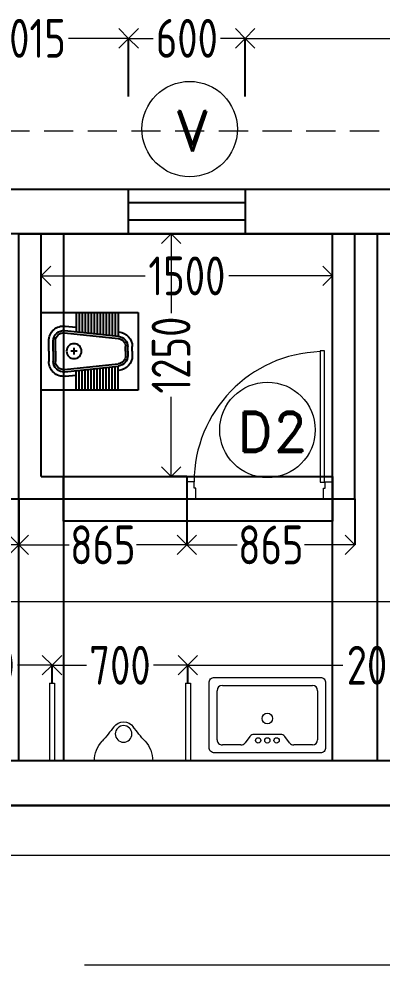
# Model space of a CAD drawing. Header units: inches. Extents: x -605 to 2991212, y -2872845 to 0.
# Drawn here: x 2278156 to 2280027, y -2790959 to -2786085 of the extents above; entities that cross this region are included whole.
import ezdxf

# ---------------------------------------------------------------- set-up
doc = ezdxf.new("R2010")
doc.units = ezdxf.units.IN
doc.header["$LTSCALE"] = 600
doc.header["$MEASUREMENT"] = 0
doc.linetypes.add('DASHED2', pattern=[0.375, 0.25, -0.125])
for name, color, linetype in [('B-SANTECH', 123, 'Continuous'), ('RC BEAM', 130, 'Continuous'), ('SnT-ROAD', 25, 'Continuous')]:
    doc.layers.add(name, color=color, linetype=linetype)
for name, color, linetype, lineweight in [('DIM', 251, 'Continuous', 0), ('FURNITURE', 23, 'Continuous', 9), ('OBJET', 251, 'Continuous', 9), ('TEXT', 7, 'Continuous', 0)]:
    doc.layers.add(name, color=color, linetype=linetype, lineweight=lineweight)
doc.layers.add('window', color=7, linetype='Continuous', lineweight=15, true_color=0x735461)
doc.styles.add('DIM', font='geniso.shx', dxfattribs={"width": 0.85})
doc.styles.add('PV_ROMAND', font='romand.shx')
doc.dimstyles.new('ST-100', dxfattribs={"dimscale": 100, "dimtxt": 2.5, "dimasz": 2, "dimexe": 0.18, "dimexo": 0.0625, "dimgap": 0.2, "dimtad": 0, "dimdec": 0, "dimzin": 0, "dimdsep": 46, "dimtxsty": 'DIM', "dimblk": 'OPEN90', "dimcen": 0.09, "dimclrd": 256, "dimclrt": 7, "dimadec": 0, "dimazin": 0, "dimtfac": 1, "dimtdec": 0, "dimtofl": 0, "dimtmove": 0, "dimatfit": 3, "dimldrblk": 'OPEN90', "dimfxl": 1, "dimtolj": 1, "dimtzin": 0, "dimlwd": -1, "dimarcsym": 0})

# ---------------------------------------------------------------- blocks, each defined once
blk = doc.blocks.new('5TV')
at = {"layer": 'SnT-ROAD', "color": 5, "linetype": 'ByBlock'}
blk.add_lwpolyline([(2695000, -2336680.5), (2695000, -2337280.5), (2695230, -2337280.5), (2695230, -2336680.5)], close=True, dxfattribs=at)
for points in [[(2695070.9, -2337280.5), (2695070.9, -2336680.5)], [(2695159.1, -2337280.5), (2695159.1, -2336680.5)]]:
    blk.add_lwpolyline(points, dxfattribs=at)
blk = doc.blocks.new('V')
at = {"layer": 'TEXT'}
blk.add_circle((2924931.5, -2650683.9), 245.7, dxfattribs=at)
at = {"layer": 'TEXT', "insert": (2925023.1, -2650609.2), "char_height": 206.1, "attachment_point": 1, "rotation": 270, "style": 'PV_ROMAND'}
blk.add_mtext('V', dxfattribs=at)
blk = doc.blocks.new('_Open90')
at = {"color": 0, "linetype": 'ByBlock', "lineweight": -2}
for p, q in [((-0.5, 0.5), (0, 0)), ((0, 0), (-1, 0)), ((0, 0), (-0.5, -0.5))]:
    blk.add_line(p, q, dxfattribs=at)
blk = doc.blocks.new('*D2515')
at = {"layer": 'Defpoints', "color": 0}
for p in [(2270036.3, -2790136.6), (2282516.3, -2790136.6), (2282516.3, -2790394.7)]:
    blk.add_point(p, dxfattribs=at)
at = {"layer": 'DIM', "color": 0, "linetype": 'ByBlock', "lineweight": -2}
for p, q in [((2270036.3, -2790136.6), (2270036.3, -2790394.7)), ((2282516.3, -2790136.6), (2282516.3, -2790394.7))]:
    blk.add_line(p, q, dxfattribs=at)
at = {"layer": 'DIM', "linetype": 'ByBlock'}
for p, q in [((2270136.3, -2790394.7), (2275992.7, -2790394.7)), ((2282416.3, -2790394.7), (2276559.9, -2790394.7))]:
    blk.add_line(p, q, dxfattribs=at)
at = {"layer": 'DIM', "xscale": 100, "yscale": 100, "zscale": 100, "rotation": 180}
blk.add_blockref('_Open90', (2270036.3, -2790394.7), dxfattribs=at)
at = {"layer": 'DIM', "xscale": 100, "yscale": 100, "zscale": 100}
blk.add_blockref('_Open90', (2282516.3, -2790394.7), dxfattribs=at)
at = {"layer": 'DIM', "color": 7, "insert": (2276276.3, -2790394.7), "char_height": 200, "attachment_point": 5, "style": 'DIM'}
blk.add_mtext('\\A1;12480', dxfattribs=at)
blk = doc.blocks.new('Urinal')
at = {"layer": 'OBJET'}
blk.add_circle((2454060.82, -2300340.1), 1.71, dxfattribs=at)
for centre, radius, start, end in [((2454055.28, -2300340.1), 6, 47.5611, 90), ((2454083.62, -2300309.11), 36, 227.5611, 233.6632), ((2454060.82, -2300340.1), 2.48, 306.3368, 53.6632), ((2454083.62, -2300371.1), 36, 126.3368, 132.4389), ((2454055.28, -2300340.1), 6, 270, 312.4389)]:
    blk.add_arc(centre, radius, start, end, dxfattribs=at)
blk = doc.blocks.new('svsdsdcsd')
at = {"layer": 'OBJET', "linetype": 'ByBlock'}
for p, q in [((165026.23, -53640.84), (165026.23, -53633.05)), ((165027.08, -53632.21), (165041.39, -53632.21)), ((165042.23, -53633.05), (165042.23, -53640.84)), ((165031.46, -53640.33), (165030.7, -53641.34)), ((165036.34, -53640), (165032.13, -53640)), ((165037.77, -53641.34), (165037.01, -53640.33)), ((165030.02, -53641.68), (165027.08, -53641.68)), ((165041.39, -53641.68), (165038.44, -53641.68))]:
    blk.add_line(p, q, dxfattribs=at)
blk.add_lwpolyline([(165042.66, -53642.94), (165025.81, -53642.94, -0.414214), (165024.97, -53642.1), (165024.97, -53631.78, -0.414214), (165025.81, -53630.94), (165042.66, -53630.94, -0.414214), (165043.5, -53631.78), (165043.5, -53642.1, -0.414214)], format="xyb", close=True, dxfattribs=at)
for centre, radius in [((165034.23, -53637.47), 0.842), ((165032.77, -53640.95), 0.421), ((165034.23, -53640.95), 0.421), ((165035.7, -53640.95), 0.421)]:
    blk.add_circle(centre, radius, dxfattribs=at)
for centre, start, end in [((165027.08, -53633.05), 90, 180), ((165041.39, -53633.05), 0, 90), ((165027.08, -53640.84), 180, 270), ((165032.13, -53640.84), 90, 143.1301), ((165036.34, -53640.84), 36.8699, 90), ((165041.39, -53640.84), 270, 0), ((165030.02, -53640.84), 270, 323.1301), ((165038.44, -53640.84), 216.8699, 270)]:
    blk.add_arc(centre, 0.842, start, end, dxfattribs=at)
blk = doc.blocks.new('door1')
at = {"layer": 'FURNITURE', "ltscale": 10}
blk.add_line((-29102.45, -2427.68), (-29134.02, -2427.68), dxfattribs=at)
for points in [[(-29103.25, -2391.1), (-29103.25, -2423.54), (-29102.22, -2423.54), (-29102.22, -2391.1)], [(-29134.02, -2425.03), (-29134.47, -2425.03), (-29134.47, -2423.52), (-29136.24, -2423.52), (-29136.24, -2427.68), (-29134.02, -2427.68)], [(-29102.45, -2425.03), (-29102.01, -2425.03), (-29102.01, -2423.52), (-29100.24, -2423.52), (-29100.24, -2427.68), (-29102.45, -2427.68)]]:
    blk.add_lwpolyline(points, close=True, dxfattribs=at)
blk.add_arc((-29102.22, -2423.52), 32.24, 91.8346, 180, dxfattribs=at)
blk = doc.blocks.new('D2')
at = {"layer": 'TEXT'}
blk.add_circle((2458088.9, -2300413.6), 245.7, dxfattribs=at)
at = {"layer": 'TEXT', "insert": (2457931.8, -2300320.5), "char_height": 206.12, "attachment_point": 1, "style": 'PV_ROMAND'}
blk.add_mtext('D2', dxfattribs=at)
blk = doc.blocks.new('TGR5B')
at = {"layer": 'B-SANTECH', "color": 251}
for p, q in [((2745802, -2720722), (2744229, -2720722)), ((2744229, -2720722), (2744229, -2721981)), ((2744556, -2720722), (2744556, -2721109)), ((2744605, -2720722), (2744605, -2721104)), ((2744653, -2720722), (2744653, -2721099)), ((2744701, -2720722), (2744701, -2721093)), ((2744750, -2720722), (2744750, -2721088)), ((2744798, -2720722), (2744798, -2721083)), ((2744847, -2720722), (2744847, -2721078)), ((2744895, -2720722), (2744895, -2721073)), ((2744944, -2720722), (2744944, -2721068)), ((2744992, -2720722), (2744992, -2721062)), ((2745040, -2720722), (2745040, -2721057)), ((2745089, -2720722), (2745089, -2721052)), ((2745137, -2720722), (2745137, -2721047)), ((2745186, -2720722), (2745186, -2721042)), ((2745234, -2720722), (2745234, -2721036)), ((2745802, -2721981), (2745802, -2720722)), ((2744556, -2721036), (2744542, -2721038)), ((2745421, -2721016), (2744550, -2721110)), ((2745425, -2721052), (2744553, -2721146)), ((2745413, -2720944), (2745234, -2720963)), ((2745572, -2721351), (2745572, -2721185)), ((2745609, -2721351), (2745609, -2721185)), ((2745681, -2721351), (2745681, -2721185)), ((2744326, -2721351), (2744326, -2721278)), ((2744326, -2721351), (2744326, -2721424)), ((2744398, -2721351), (2744398, -2721278)), ((2744398, -2721351), (2744398, -2721424)), ((2744434, -2721351), (2744434, -2721278)), ((2744434, -2721351), (2744434, -2721424)), ((2745218, -2721351), (2745322, -2721351)), ((2745270, -2721403), (2745270, -2721299)), ((2745572, -2721351), (2745572, -2721518)), ((2745609, -2721351), (2745609, -2721518)), ((2745681, -2721351), (2745681, -2721518)), ((2744556, -2721667), (2744542, -2721665)), ((2745421, -2721686), (2744550, -2721593)), ((2745425, -2721650), (2744553, -2721557)), ((2744556, -2721981), (2744556, -2721593)), ((2744605, -2721981), (2744605, -2721599)), ((2744653, -2721981), (2744653, -2721604)), ((2744701, -2721981), (2744701, -2721609)), ((2744750, -2721981), (2744750, -2721614)), ((2744798, -2721981), (2744798, -2721619)), ((2744847, -2721981), (2744847, -2721625)), ((2744895, -2721981), (2744895, -2721630)), ((2744944, -2721981), (2744944, -2721635)), ((2744992, -2721981), (2744992, -2721640)), ((2745040, -2721981), (2745040, -2721645)), ((2745089, -2721981), (2745089, -2721651)), ((2745137, -2721981), (2745137, -2721656)), ((2745186, -2721981), (2745186, -2721661)), ((2745234, -2721981), (2745234, -2721666)), ((2745413, -2721758), (2745234, -2721739)), ((2744229, -2721981), (2745802, -2721981))]:
    blk.add_line(p, q, dxfattribs=at)
blk.add_circle((2745270, -2721351), 121, dxfattribs=at)
for centre, radius, start, end in [((2744568, -2721278), 242, 96.1155, 180), ((2745439, -2721185), 242, 0, 96.1155), ((2745439, -2721185), 169, 0, 96.1155), ((2745439, -2721185), 133, 0, 96.1155), ((2744568, -2721278), 169, 96.1155, 180), ((2744568, -2721278), 133, 96.1155, 180), ((2744568, -2721424), 242, 180, 263.8845), ((2744568, -2721424), 169, 180, 263.8845), ((2744568, -2721424), 133, 180, 263.8845), ((2745439, -2721518), 242, 263.8845, 0), ((2745439, -2721518), 169, 263.8845, 0), ((2745439, -2721518), 133, 263.8845, 0)]:
    blk.add_arc(centre, radius, start, end, dxfattribs=at)
blk = doc.blocks.new('*D2522')
at = {"layer": 'Defpoints', "color": 0}
for p in [(2278271.3, -2787408.5), (2279771.3, -2787408.5), (2279771.3, -2787408.5)]:
    blk.add_point(p, dxfattribs=at)
at = {"layer": 'DIM', "color": 0, "linetype": 'ByBlock', "lineweight": -2}
for p, q in [((2278271.3, -2787408.5), (2278271.3, -2787408.5)), ((2279771.3, -2787408.5), (2279771.3, -2787408.5))]:
    blk.add_line(p, q, dxfattribs=at)
at = {"layer": 'DIM', "linetype": 'ByBlock'}
for p, q in [((2278371.3, -2787408.5), (2278805.7, -2787408.5)), ((2279671.3, -2787408.5), (2279236.9, -2787408.5))]:
    blk.add_line(p, q, dxfattribs=at)
at = {"layer": 'DIM', "xscale": 100, "yscale": 100, "zscale": 100, "rotation": 180}
blk.add_blockref('_Open90', (2278271.3, -2787408.5), dxfattribs=at)
at = {"layer": 'DIM', "xscale": 100, "yscale": 100, "zscale": 100}
blk.add_blockref('_Open90', (2279771.3, -2787408.5), dxfattribs=at)
at = {"layer": 'DIM', "color": 7, "insert": (2279021.3, -2787408.5), "char_height": 200, "attachment_point": 5, "style": 'DIM'}
blk.add_mtext('\\A1;1500', dxfattribs=at)
blk = doc.blocks.new('*D2523')
at = {"layer": 'Defpoints', "color": 0}
for p in [(2279771.3, -2787191.6), (2278939.9, -2788441.6), (2279021.3, -2788441.6)]:
    blk.add_point(p, dxfattribs=at)
at = {"layer": 'DIM', "color": 0, "linetype": 'ByBlock', "lineweight": -2}
for p, q in [((2279239.9, -2787191.6), (2278939.9, -2787191.6)), ((2279021.3, -2788441.6), (2278939.9, -2788441.6))]:
    blk.add_line(p, q, dxfattribs=at)
at = {"layer": 'DIM', "linetype": 'ByBlock'}
for p, q in [((2278939.9, -2787291.6), (2278939.9, -2787601.1)), ((2278939.9, -2788341.6), (2278939.9, -2788032.2))]:
    blk.add_line(p, q, dxfattribs=at)
at = {"layer": 'DIM', "xscale": 100, "yscale": 100, "zscale": 100}
for p, rotation in [((2278939.9, -2787191.6), 90), ((2278939.9, -2788441.6), 270)]:
    blk.add_blockref('_Open90', p, dxfattribs=dict(at, rotation=rotation))
at = {"layer": 'DIM', "color": 7, "insert": (2278939.9, -2787816.6), "char_height": 200, "attachment_point": 5, "rotation": 90, "style": 'DIM'}
blk.add_mtext('\\A1;1250', dxfattribs=at)
blk = doc.blocks.new('*D2524')
at = {"layer": 'Defpoints', "color": 0}
for p in [(2281086.3, -2789006.6), (2281086.3, -2789087.7), (2273426.3, -2789429.6)]:
    blk.add_point(p, dxfattribs=at)
at = {"layer": 'DIM', "color": 0, "linetype": 'ByBlock', "lineweight": -2}
for p, q in [((2281086.3, -2789006.6), (2281086.3, -2789087.7)), ((2273426.3, -2789387.7), (2273426.3, -2789087.7))]:
    blk.add_line(p, q, dxfattribs=at)
at = {"layer": 'DIM', "linetype": 'ByBlock'}
for p, q in [((2273526.3, -2789087.7), (2277023.8, -2789087.7)), ((2280986.3, -2789087.7), (2277488.9, -2789087.7))]:
    blk.add_line(p, q, dxfattribs=at)
at = {"layer": 'DIM', "xscale": 100, "yscale": 100, "zscale": 100, "rotation": 180}
blk.add_blockref('_Open90', (2273426.3, -2789087.7), dxfattribs=at)
at = {"layer": 'DIM', "xscale": 100, "yscale": 100, "zscale": 100}
blk.add_blockref('_Open90', (2281086.3, -2789087.7), dxfattribs=at)
at = {"layer": 'DIM', "color": 7, "insert": (2277256.3, -2789087.7), "char_height": 200, "attachment_point": 5, "style": 'DIM'}
blk.add_mtext('\\A1;7660', dxfattribs=at)
blk = doc.blocks.new('*D2533')
at = {"layer": 'Defpoints', "color": 0}
for p in [(2277406.3, -2788556.7), (2278156.3, -2788556.6), (2278156.3, -2788794.2)]:
    blk.add_point(p, dxfattribs=at)
at = {"layer": 'DIM', "color": 0, "linetype": 'ByBlock', "lineweight": -2}
for p, q in [((2277406.3, -2788556.7), (2277406.3, -2788794.2)), ((2278156.3, -2788556.6), (2278156.3, -2788794.2))]:
    blk.add_line(p, q, dxfattribs=at)
at = {"layer": 'DIM', "linetype": 'ByBlock'}
for p, q in [((2277506.3, -2788794.2), (2277608.2, -2788794.2)), ((2278056.3, -2788794.2), (2277954.4, -2788794.2))]:
    blk.add_line(p, q, dxfattribs=at)
at = {"layer": 'DIM', "xscale": 100, "yscale": 100, "zscale": 100, "rotation": 180}
blk.add_blockref('_Open90', (2277406.3, -2788794.2), dxfattribs=at)
at = {"layer": 'DIM', "xscale": 100, "yscale": 100, "zscale": 100}
blk.add_blockref('_Open90', (2278156.3, -2788794.2), dxfattribs=at)
at = {"layer": 'DIM', "color": 7, "insert": (2277781.3, -2788794.2), "char_height": 200, "attachment_point": 5, "style": 'DIM'}
blk.add_mtext('\\A1;750', dxfattribs=at)
blk = doc.blocks.new('*D2534')
at = {"layer": 'Defpoints', "color": 0}
for p in [(2278156.3, -2788556.6), (2279021.3, -2788556.7), (2279021.3, -2788794.2)]:
    blk.add_point(p, dxfattribs=at)
at = {"layer": 'DIM', "color": 0, "linetype": 'ByBlock', "lineweight": -2}
for p, q in [((2278156.3, -2788556.6), (2278156.3, -2788794.2)), ((2279021.3, -2788556.7), (2279021.3, -2788794.2))]:
    blk.add_line(p, q, dxfattribs=at)
at = {"layer": 'DIM', "linetype": 'ByBlock'}
for p, q in [((2278256.3, -2788794.2), (2278415.8, -2788794.2)), ((2278921.3, -2788794.2), (2278761.8, -2788794.2))]:
    blk.add_line(p, q, dxfattribs=at)
at = {"layer": 'DIM', "xscale": 100, "yscale": 100, "zscale": 100, "rotation": 180}
blk.add_blockref('_Open90', (2278156.3, -2788794.2), dxfattribs=at)
at = {"layer": 'DIM', "xscale": 100, "yscale": 100, "zscale": 100}
blk.add_blockref('_Open90', (2279021.3, -2788794.2), dxfattribs=at)
at = {"layer": 'DIM', "color": 7, "insert": (2278588.8, -2788794.2), "char_height": 200, "attachment_point": 5, "style": 'DIM'}
blk.add_mtext('\\A1;865', dxfattribs=at)
blk = doc.blocks.new('*D2535')
at = {"layer": 'Defpoints', "color": 0}
for p in [(2279021.3, -2788556.7), (2279886.3, -2788556.6), (2279886.3, -2788794.2)]:
    blk.add_point(p, dxfattribs=at)
at = {"layer": 'DIM', "color": 0, "linetype": 'ByBlock', "lineweight": -2}
for p, q in [((2279021.3, -2788556.7), (2279021.3, -2788794.2)), ((2279886.3, -2788556.6), (2279886.3, -2788794.2))]:
    blk.add_line(p, q, dxfattribs=at)
at = {"layer": 'DIM', "linetype": 'ByBlock'}
for p, q in [((2279121.3, -2788794.2), (2279280.8, -2788794.2)), ((2279786.3, -2788794.2), (2279626.8, -2788794.2))]:
    blk.add_line(p, q, dxfattribs=at)
at = {"layer": 'DIM', "xscale": 100, "yscale": 100, "zscale": 100, "rotation": 180}
blk.add_blockref('_Open90', (2279021.3, -2788794.2), dxfattribs=at)
at = {"layer": 'DIM', "xscale": 100, "yscale": 100, "zscale": 100}
blk.add_blockref('_Open90', (2279886.3, -2788794.2), dxfattribs=at)
at = {"layer": 'DIM', "color": 7, "insert": (2279453.8, -2788794.2), "char_height": 200, "attachment_point": 5, "style": 'DIM'}
blk.add_mtext('\\A1;865', dxfattribs=at)
blk = doc.blocks.new('*D2546')
at = {"layer": 'Defpoints', "color": 0}
for p in [(2278721.3, -2786184.7), (2277706.3, -2786961.6), (2278721.3, -2786961.6)]:
    blk.add_point(p, dxfattribs=at)
at = {"layer": 'DIM', "color": 0, "linetype": 'ByBlock', "lineweight": -2}
for p, q in [((2277706.3, -2786484.7), (2277706.3, -2786184.7)), ((2278721.3, -2786484.7), (2278721.3, -2786184.7))]:
    blk.add_line(p, q, dxfattribs=at)
at = {"layer": 'DIM', "linetype": 'ByBlock'}
for p, q in [((2277806.3, -2786184.7), (2278015.3, -2786184.7)), ((2278621.3, -2786184.7), (2278412.3, -2786184.7))]:
    blk.add_line(p, q, dxfattribs=at)
at = {"layer": 'DIM', "xscale": 100, "yscale": 100, "zscale": 100, "rotation": 180}
blk.add_blockref('_Open90', (2277706.3, -2786184.7), dxfattribs=at)
at = {"layer": 'DIM', "xscale": 100, "yscale": 100, "zscale": 100}
blk.add_blockref('_Open90', (2278721.3, -2786184.7), dxfattribs=at)
at = {"layer": 'DIM', "color": 7, "insert": (2278213.8, -2786184.7), "char_height": 200, "attachment_point": 5, "style": 'DIM'}
blk.add_mtext('\\A1;1015', dxfattribs=at)
blk = doc.blocks.new('*D2547')
at = {"layer": 'Defpoints', "color": 0}
for p in [(2279321.3, -2786184.7), (2278721.3, -2786961.6), (2279321.3, -2786961.6)]:
    blk.add_point(p, dxfattribs=at)
at = {"layer": 'DIM', "color": 0, "linetype": 'ByBlock', "lineweight": -2}
for p, q in [((2278721.3, -2786484.7), (2278721.3, -2786184.7)), ((2279321.3, -2786484.7), (2279321.3, -2786184.7))]:
    blk.add_line(p, q, dxfattribs=at)
at = {"layer": 'DIM', "linetype": 'ByBlock'}
for p, q in [((2278821.3, -2786184.7), (2278848.2, -2786184.7)), ((2279221.3, -2786184.7), (2279194.3, -2786184.7))]:
    blk.add_line(p, q, dxfattribs=at)
at = {"layer": 'DIM', "xscale": 100, "yscale": 100, "zscale": 100, "rotation": 180}
blk.add_blockref('_Open90', (2278721.3, -2786184.7), dxfattribs=at)
at = {"layer": 'DIM', "xscale": 100, "yscale": 100, "zscale": 100}
blk.add_blockref('_Open90', (2279321.3, -2786184.7), dxfattribs=at)
at = {"layer": 'DIM', "color": 7, "insert": (2279021.3, -2786184.7), "char_height": 200, "attachment_point": 5, "style": 'DIM'}
blk.add_mtext('\\A1;600', dxfattribs=at)
blk = doc.blocks.new('*D2548')
at = {"layer": 'Defpoints', "color": 0}
for p in [(2281316.3, -2786184.7), (2279321.3, -2786961.6), (2281316.3, -2786961.6)]:
    blk.add_point(p, dxfattribs=at)
at = {"layer": 'DIM', "color": 0, "linetype": 'ByBlock', "lineweight": -2}
for p, q in [((2279321.3, -2786484.7), (2279321.3, -2786184.7)), ((2281316.3, -2786484.7), (2281316.3, -2786184.7))]:
    blk.add_line(p, q, dxfattribs=at)
at = {"layer": 'DIM', "linetype": 'ByBlock'}
for p, q in [((2279421.3, -2786184.7), (2280102.7, -2786184.7)), ((2281216.3, -2786184.7), (2280534.9, -2786184.7))]:
    blk.add_line(p, q, dxfattribs=at)
at = {"layer": 'DIM', "xscale": 100, "yscale": 100, "zscale": 100, "rotation": 180}
blk.add_blockref('_Open90', (2279321.3, -2786184.7), dxfattribs=at)
at = {"layer": 'DIM', "xscale": 100, "yscale": 100, "zscale": 100}
blk.add_blockref('_Open90', (2281316.3, -2786184.7), dxfattribs=at)
at = {"layer": 'DIM', "color": 7, "insert": (2280318.8, -2786184.7), "char_height": 200, "attachment_point": 5, "style": 'DIM'}
blk.add_mtext('\\A1;1995', dxfattribs=at)
blk = doc.blocks.new('*D2564')
at = {"layer": 'Defpoints', "color": 0}
for p in [(2278326.8, -2789414.2), (2277626.8, -2789506.4), (2278326.8, -2789506.3)]:
    blk.add_point(p, dxfattribs=at)
at = {"layer": 'DIM', "color": 0, "linetype": 'ByBlock', "lineweight": -2}
for p, q in [((2277626.8, -2789506.4), (2277626.8, -2789414.2)), ((2278326.8, -2789506.3), (2278326.8, -2789414.2))]:
    blk.add_line(p, q, dxfattribs=at)
at = {"layer": 'DIM', "linetype": 'ByBlock'}
for p, q in [((2277726.8, -2789414.2), (2277803.7, -2789414.2)), ((2278226.8, -2789414.2), (2278149.8, -2789414.2))]:
    blk.add_line(p, q, dxfattribs=at)
at = {"layer": 'DIM', "xscale": 100, "yscale": 100, "zscale": 100, "rotation": 180}
blk.add_blockref('_Open90', (2277626.8, -2789414.2), dxfattribs=at)
at = {"layer": 'DIM', "xscale": 100, "yscale": 100, "zscale": 100}
blk.add_blockref('_Open90', (2278326.8, -2789414.2), dxfattribs=at)
at = {"layer": 'DIM', "color": 7, "insert": (2277976.8, -2789414.2), "char_height": 200, "attachment_point": 5, "style": 'DIM'}
blk.add_mtext('\\A1;700', dxfattribs=at)
blk = doc.blocks.new('*D2565')
at = {"layer": 'Defpoints', "color": 0}
for p in [(2279026.8, -2789414.2), (2278326.8, -2789506.3), (2279026.8, -2789506.3)]:
    blk.add_point(p, dxfattribs=at)
at = {"layer": 'DIM', "color": 0, "linetype": 'ByBlock', "lineweight": -2}
for p, q in [((2278326.8, -2789506.3), (2278326.8, -2789414.2)), ((2279026.8, -2789506.3), (2279026.8, -2789414.2))]:
    blk.add_line(p, q, dxfattribs=at)
at = {"layer": 'DIM', "linetype": 'ByBlock'}
for p, q in [((2278426.8, -2789414.2), (2278503.7, -2789414.2)), ((2278926.8, -2789414.2), (2278849.8, -2789414.2))]:
    blk.add_line(p, q, dxfattribs=at)
at = {"layer": 'DIM', "xscale": 100, "yscale": 100, "zscale": 100, "rotation": 180}
blk.add_blockref('_Open90', (2278326.8, -2789414.2), dxfattribs=at)
at = {"layer": 'DIM', "xscale": 100, "yscale": 100, "zscale": 100}
blk.add_blockref('_Open90', (2279026.8, -2789414.2), dxfattribs=at)
at = {"layer": 'DIM', "color": 7, "insert": (2278676.8, -2789414.2), "char_height": 200, "attachment_point": 5, "style": 'DIM'}
blk.add_mtext('\\A1;700', dxfattribs=at)
blk = doc.blocks.new('*D2566')
at = {"layer": 'Defpoints', "color": 0}
for p in [(2281086.3, -2789006.6), (2281086.3, -2789414.2), (2279026.8, -2789506.3)]:
    blk.add_point(p, dxfattribs=at)
at = {"layer": 'DIM', "color": 0, "linetype": 'ByBlock', "lineweight": -2}
for p, q in [((2281086.3, -2789114.2), (2281086.3, -2789414.2)), ((2279026.8, -2789506.3), (2279026.8, -2789414.2))]:
    blk.add_line(p, q, dxfattribs=at)
at = {"layer": 'DIM', "linetype": 'ByBlock'}
for p, q in [((2279126.8, -2789414.2), (2279824, -2789414.2)), ((2280986.3, -2789414.2), (2280289.1, -2789414.2))]:
    blk.add_line(p, q, dxfattribs=at)
at = {"layer": 'DIM', "xscale": 100, "yscale": 100, "zscale": 100, "rotation": 180}
blk.add_blockref('_Open90', (2279026.8, -2789414.2), dxfattribs=at)
at = {"layer": 'DIM', "xscale": 100, "yscale": 100, "zscale": 100}
blk.add_blockref('_Open90', (2281086.3, -2789414.2), dxfattribs=at)
at = {"layer": 'DIM', "color": 7, "insert": (2280056.6, -2789414.2), "char_height": 200, "attachment_point": 5, "style": 'DIM'}
blk.add_mtext('\\A1;2060', dxfattribs=at)
blk = doc.blocks.new('e32cx')
at = {"layer": 'DIM', "linetype": 'DASHED2'}
blk.add_lwpolyline([(2269736.2, -2786661.6), (2282516.3, -2786661.6), (2282516.3, -2790136.6), (2269736.2, -2790136.6)], close=True, dxfattribs=at)
at = {"layer": 'DIM', "linetype": 'ByBlock'}
blk.add_lwpolyline([(2281438.4, -2790958.7), (2278493.4, -2790958.7)], dxfattribs=at)
at = {"layer": 'SnT-ROAD', "color": 0, "linetype": 'ByBlock'}
for p, q in [((2278271.3, -2787191.6), (2279771.3, -2787191.6)), ((2278271.3, -2788441.6), (2278271.3, -2787191.6)), ((2279771.3, -2788470.1), (2279771.3, -2787191.6)), ((2279886.3, -2787191.6), (2281086.3, -2787191.6)), ((2279886.3, -2788556.6), (2279886.3, -2787191.6)), ((2278271.3, -2788441.6), (2279021.3, -2788441.6)), ((2273426.3, -2788556.6), (2279886.3, -2788556.6)), ((2281086.3, -2789906.6), (2273426.3, -2789906.6))]:
    blk.add_line(p, q, dxfattribs=at)
blk.add_lwpolyline([(2270036.3, -2786961.6), (2282516.3, -2786961.6), (2282516.3, -2790136.6), (2270036.3, -2790136.6)], close=True, dxfattribs=at)
blk.add_lwpolyline([(2279021.3, -2788441.6), (2279021.3, -2788556.6)], dxfattribs=at)
at = {"layer": 'window', "color": 146, "linetype": 'ByBlock', "true_color": 0x105689}
for p, q in [((2278314.3, -2789506.3), (2278314.3, -2789906.3)), ((2278339.3, -2789506.3), (2278339.3, -2789906.3)), ((2279014.3, -2789506.3), (2279014.3, -2789906.3)), ((2279039.3, -2789506.3), (2279039.3, -2789906.3))]:
    blk.add_line(p, q, dxfattribs=at)
for points in [[(2278314.3, -2789506.3), (2278339.3, -2789506.3)], [(2279014.3, -2789506.3), (2279039.3, -2789506.3)]]:
    blk.add_lwpolyline(points, dxfattribs=at)
at = {"xscale": 32.38636363635602, "yscale": 32.38636363635602, "zscale": 32.38636363635602, "rotation": 359.9956173242718}
blk.add_blockref('svsdsdcsd', (-3065290, -1052157), dxfattribs=at)
at = {"layer": 'DIM', "linetype": 'ByBlock', "rotation": 89.99999999997013}
blk.add_blockref('V', (-371648.1, -5711583.8), dxfattribs=at)
at = {"layer": 'FURNITURE', "xscale": 20.83333333353717, "yscale": 20.83333333353717, "zscale": 20.83333333353717, "rotation": 0.004382675727982101}
blk.add_blockref('door1', (2886022.4, -2737933.6), dxfattribs=at)
at = {"layer": 'SnT-ROAD', "color": 1, "linetype": 'ByBlock', "xscale": -1, "rotation": 90.00438233378783}
blk.add_blockref('5TV', (-58165.3, -92140.4), dxfattribs=at)
at = {"layer": 'SnT-ROAD', "color": 1, "linetype": 'ByBlock', "xscale": -0.3177220049753496, "yscale": 0.3177220049753496, "zscale": 0.3177220049753496}
blk.add_blockref('TGR5B', (3150673.1, -1923163.1), dxfattribs=at)
at = {"layer": 'SnT-ROAD', "color": 4, "linetype": 'ByBlock', "rotation": 359.9956173242717}
blk.add_blockref('D2', (-178476.6, -487600.2), dxfattribs=at)
at = {"layer": 'SnT-ROAD', "color": 4, "linetype": 'ByBlock', "xscale": -24.99999999999999, "yscale": 25, "zscale": 25, "rotation": 270.0043826757277}
blk.add_blockref('Urinal', (59791890.6, -64136889.2), dxfattribs=at)
at = {"layer": 'DIM', "linetype": 'ByBlock'}
for base, p1, p2, override, picture, middle in [((2278721.3, -2786184.7), (2277706.3, -2786961.6), (2278721.3, -2786961.6), {"dimtxt": 2, "dimasz": 1, "dimexe": 0, "dimexo": 0, "dimtmove": 1, "dimfxl": 3, "dimfxlon": 1, "dimtfillclr": 256, "dimarcsym": 1}, '*D2546', (2278213.8, -2786184.7)), ((2279321.3, -2786184.7), (2278721.3, -2786961.6), (2279321.3, -2786961.6), {"dimtxt": 2, "dimasz": 1, "dimexe": 0, "dimexo": 0, "dimtmove": 1, "dimfxl": 3, "dimfxlon": 1, "dimtfillclr": 256, "dimarcsym": 1}, '*D2547', (2279021.3, -2786184.7)), ((2281316.3, -2786184.7), (2279321.3, -2786961.6), (2281316.3, -2786961.6), {"dimtxt": 2, "dimasz": 1, "dimexe": 0, "dimexo": 0, "dimtmove": 1, "dimfxl": 3, "dimfxlon": 1, "dimtfillclr": 256, "dimarcsym": 1}, '*D2548', (2280318.8, -2786184.7)), ((2279771.3, -2787408.5), (2278271.3, -2787408.5), (2279771.3, -2787408.5), {"dimtxt": 2, "dimasz": 1, "dimexe": 0, "dimexo": 0, "dimblk": 'Open90', "dimfxl": 3, "dimfxlon": 1, "dimtfillclr": 256, "dimarcsym": 1}, '*D2522', (2279021.3, -2787408.5)), ((2278156.3, -2788794.2), (2277406.3, -2788556.7), (2278156.3, -2788556.6), {"dimtxt": 2, "dimasz": 1, "dimexe": 0, "dimexo": 0, "dimtmove": 1, "dimfxl": 3, "dimfxlon": 1, "dimtfillclr": 256, "dimarcsym": 1}, '*D2533', (2277781.3, -2788794.2)), ((2279021.3, -2788794.2), (2278156.3, -2788556.6), (2279021.3, -2788556.7), {"dimtxt": 2, "dimasz": 1, "dimexe": 0, "dimexo": 0, "dimtmove": 1, "dimfxl": 3, "dimfxlon": 1, "dimtfillclr": 256, "dimarcsym": 1}, '*D2534', (2278588.8, -2788794.2)), ((2279886.3, -2788794.2), (2279021.3, -2788556.7), (2279886.3, -2788556.6), {"dimtxt": 2, "dimasz": 1, "dimexe": 0, "dimexo": 0, "dimtmove": 1, "dimfxl": 3, "dimfxlon": 1, "dimtfillclr": 256, "dimarcsym": 1}, '*D2535', (2279453.8, -2788794.2)), ((2281086.3486, -2789414.1863), (2279026.7571, -2789506.2946), (2281086.3486, -2789006.6169), {"dimtxt": 2, "dimasz": 1, "dimexe": 0, "dimexo": 0, "dimtmove": 1, "dimfxl": 3, "dimfxlon": 1, "dimtfillclr": 256, "dimarcsym": 1}, '*D2566', (2280056.5529, -2789414.1863)), ((2278326.8, -2789414.2), (2277626.8, -2789506.4), (2278326.8, -2789506.3), {"dimtxt": 2, "dimasz": 1, "dimexe": 0, "dimexo": 0, "dimtmove": 1, "dimfxl": 3, "dimfxlon": 1, "dimtfillclr": 256, "dimarcsym": 1}, '*D2564', (2277976.8, -2789414.2)), ((2279026.8, -2789414.2), (2278326.8, -2789506.3), (2279026.8, -2789506.3), {"dimtxt": 2, "dimasz": 1, "dimexe": 0, "dimexo": 0, "dimtmove": 1, "dimfxl": 3, "dimfxlon": 1, "dimtfillclr": 256, "dimarcsym": 1}, '*D2565', (2278676.8, -2789414.2)), ((2282516.3, -2790394.7), (2270036.3, -2790136.6), (2282516.3, -2790136.6), {"dimtxt": 2, "dimasz": 1, "dimexe": 0, "dimexo": 0, "dimblk": 'Open90', "dimfxl": 3, "dimfxlon": 1, "dimtfillclr": 256, "dimarcsym": 1}, '*D2515', (2276276.3, -2790394.7))]:
    dim = blk.add_linear_dim(base=base, p1=p1, p2=p2, dimstyle='ST-100', override=override, dxfattribs=at)
    dim.commit()
    dim.dimension.update_dxf_attribs({"geometry": picture, "text_midpoint": middle})
dim = blk.add_linear_dim(base=(2278939.9, -2788441.6), p1=(2279771.3, -2787191.6), p2=(2279021.3, -2788441.6), angle=90, dimstyle='ST-100', override={"dimtxt": 2, "dimasz": 1, "dimexe": 0, "dimexo": 0, "dimblk": 'Open90', "dimfxl": 3, "dimfxlon": 1, "dimtfillclr": 256, "dimarcsym": 1}, dxfattribs=at)
dim.commit()
dim.dimension.update_dxf_attribs({"geometry": '*D2523', "text_midpoint": (2278939.9, -2787816.6)})
dim = blk.add_linear_dim(base=(2281086.3, -2789087.7), p1=(2273426.3, -2789429.6), p2=(2281086.3, -2789006.6), dimstyle='ST-100', override={"dimtxt": 2, "dimasz": 1, "dimexe": 0, "dimexo": 0, "dimblk": 'Open90', "dimfxl": 3, "dimfxlon": 1, "dimtfillclr": 256, "dimarcsym": 1}, dxfattribs=at)
dim.commit()
dim.dimension.update_dxf_attribs({"geometry": '*D2524', "text_midpoint": (2277256.3, -2789087.7), "dimtype": 160})

msp = doc.modelspace()

# ---------------------------------------------------------------- linework, layer by layer
at = {"color": 1}
for points in [[(2277371.3, -2786961.4), (2281086.3, -2786961.6), (2281086.3, -2787191.6), (2277371.3, -2787191.4)], [(2278156.3, -2787191.6), (2278386.5, -2787191.6), (2278386.5, -2789906.4), (2278156.3, -2789906.4)], [(2279771.3, -2787191.6), (2280001.5, -2787191.6), (2280001.5, -2789906.4), (2279771.3, -2789906.4)], [(2278386.5, -2788441.6), (2279771.3, -2788441.6), (2279771.3, -2788671.6), (2278386.5, -2788671.6)], [(2281086.3, -2789906.6), (2277371.3, -2789906.6), (2277371.3, -2790136.6), (2281086.3, -2790136.6)]]:
    msp.add_lwpolyline(points, close=True, dxfattribs=at)

# ---------------------------------------------------------------- block references
at = {"layer": 'RC BEAM'}
msp.add_blockref('e32cx', (0, 0), dxfattribs=at)

doc.saveas('drawing.dxf')
